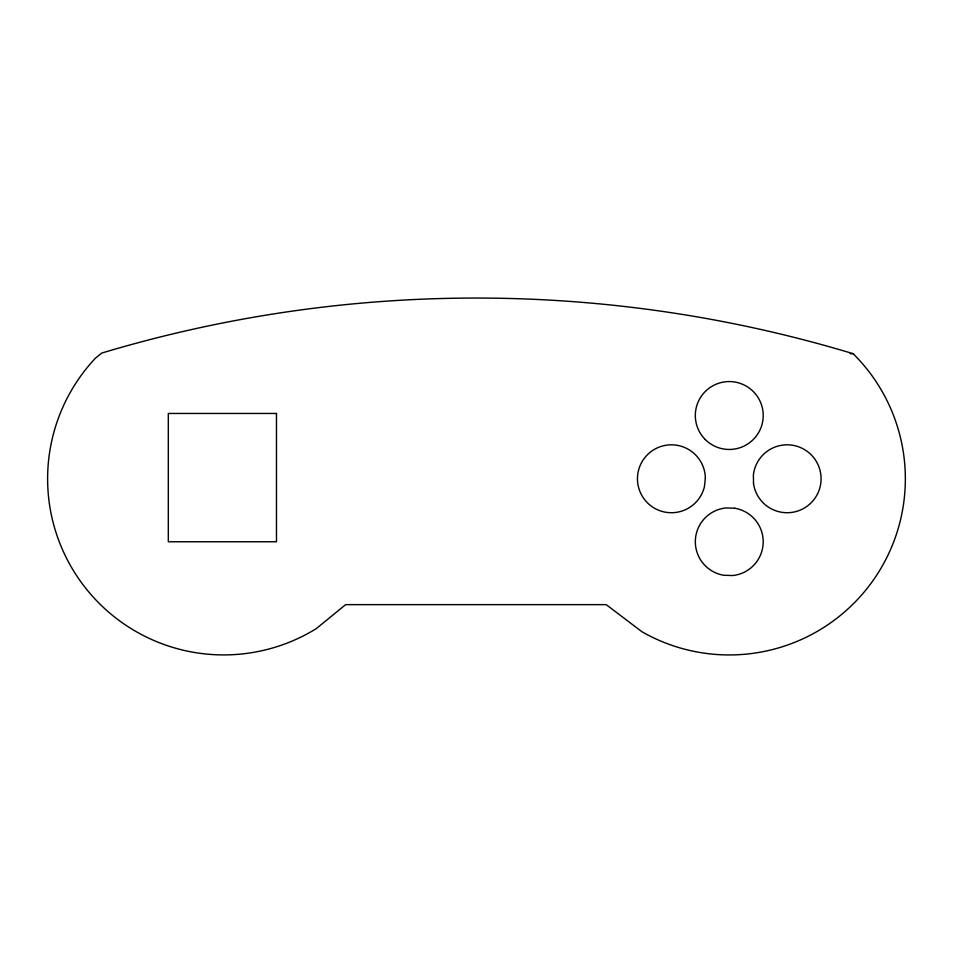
<?xml version="1.0" encoding="UTF-8"?>
<svg xmlns="http://www.w3.org/2000/svg" width="953" height="953" viewBox="0 0 953 953"><rect width="100%" height="100%" fill="white"/><g stroke="black" fill="none" stroke-linecap="round" stroke-linejoin="round"><path stroke-width="1.43" d="M850.171 353.682L853.126 353.694A176.079 176.079 0 0 1 905.35 477.941L905.35 478.859A176.079 176.079 0 0 1 642.036 631.815L606.215 604.643L345.641 604.643L316.289 628.611A176.091 176.091 0 0 1 95.419 358.197L101.673 353.086A1303.132 1303.132 0 0 1 853.126 353.694M705.363 477.918L704.422 486.733A33.963 33.963 0 0 1 650.244 505.328A33.963 33.963 0 0 1 656.295 448.363A33.963 33.963 0 0 1 705.363 477.918M276.477 413.459L168.312 413.459L168.312 541.757L276.477 541.757L276.477 413.459M734.727 508.235L725.864 507.961A33.963 33.963 0 0 0 723.803 575.267L732.666 575.541A33.963 33.963 0 0 0 734.727 508.235M753.513 483.6L753.406 474.737A33.963 33.963 0 0 1 805.035 449.911A33.963 33.963 0 0 1 805.702 507.199A33.963 33.963 0 0 1 753.513 483.6M705.256 439.524A33.963 33.963 0 0 0 762.066 424.299A33.963 33.963 0 0 0 720.48 382.713A33.963 33.963 0 0 0 705.256 439.524"/></g></svg>
